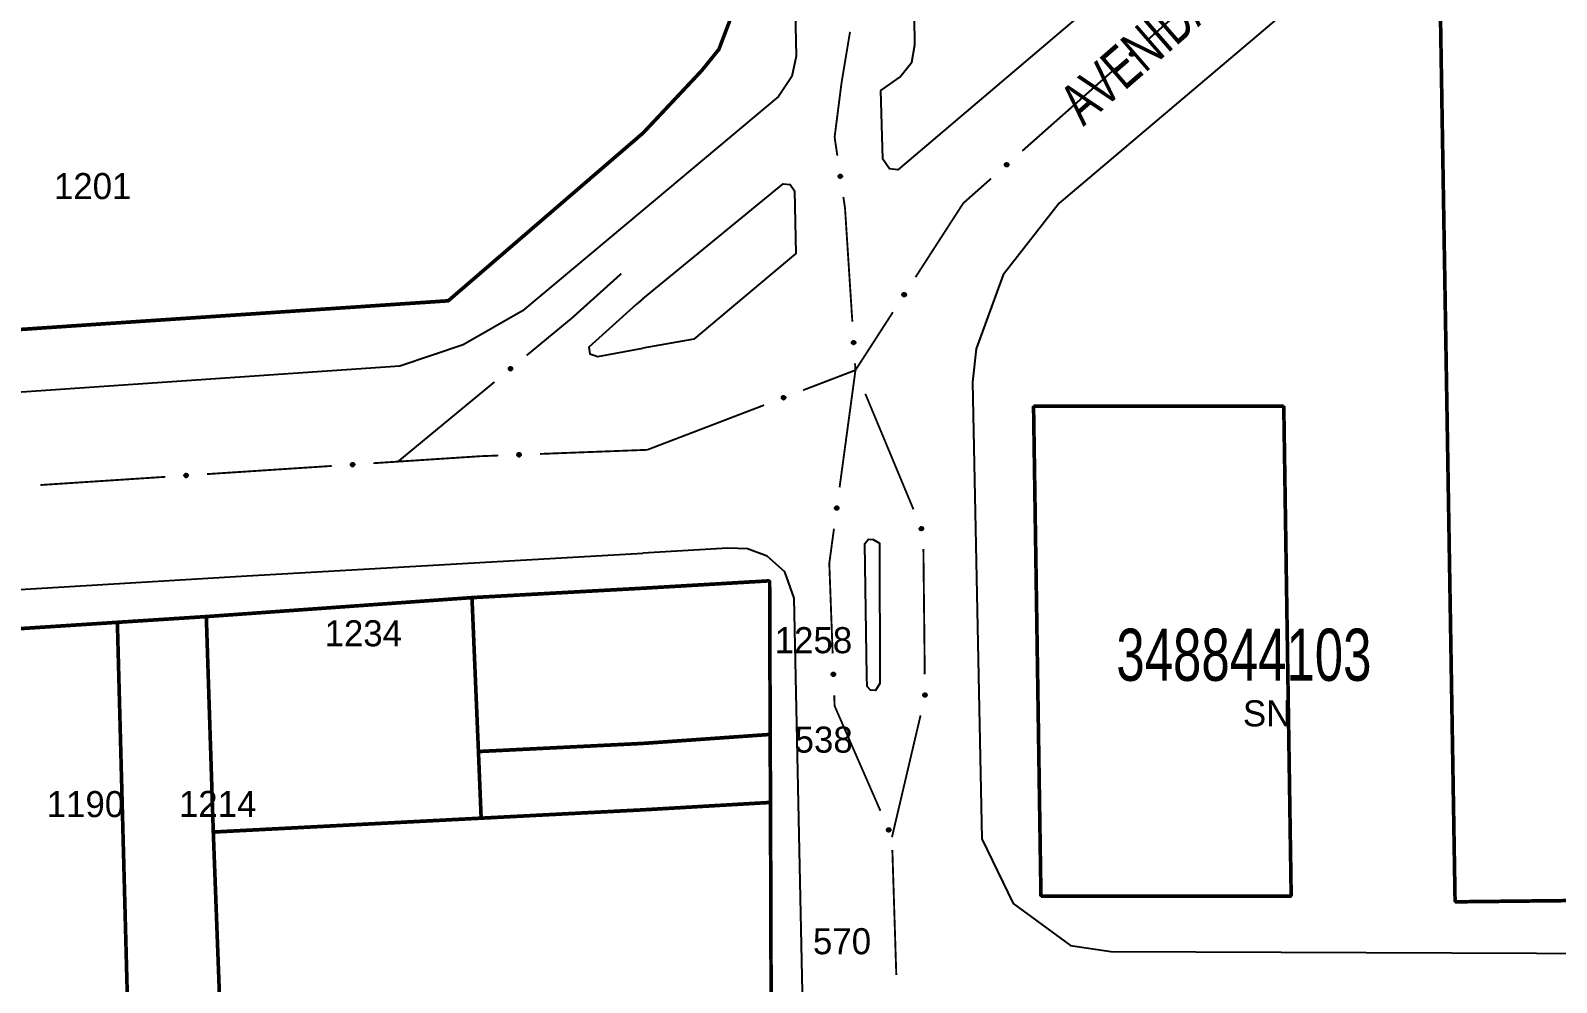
# Model space of a CAD drawing. Extents: x 202481 to 204056, y 4838981 to 4840330.
# Drawn here: x 203418.9 to 203565.2, y 4839495.4 to 4839586.7 of the extents above; entities that cross this region are included whole.
import ezdxf
from ezdxf.enums import TextEntityAlignment as Align

# ---------------------------------------------------------------- set-up
doc = ezdxf.new("R2010")
doc.units = 0
doc.header["$LTSCALE"] = 1.5
doc.header["$MEASUREMENT"] = 0
for name, color, linetype in [('CD_MALHA_LOTES', 7, 'CONTINUOUS'), ('CD_TXT_QUADRA', 7, 'CONTINUOUS'), ('RU-QUADRA', 210, 'CONTINUOUS'), ('SV-EIXO-RUA-PAV', 20, 'CONTINUOUS'), ('SV-RUA-PAVIM', 7, 'CONTINUOUS'), ('SV-TXT-RUA-PAV', 7, 'CONTINUOUS'), ('Th_NmrPort', 1, 'CONTINUOUS')]:
    doc.layers.add(name, color=color, linetype=linetype)
doc.styles.add('ARIAL', font='ARIAL.SHX')

msp = doc.modelspace()

# ---------------------------------------------------------------- linework, layer by layer
at = {"layer": 'CD_MALHA_LOTES', "linetype": 'Continuous', "const_width": 0.35, "flags": 128}
for points in [[(203484.52, 4839640.7), (203485.91, 4839587.51), (203484.9, 4839584.85), (203483.26, 4839582.82), (203477.63, 4839576.83), (203458.94, 4839560.74), (203426.13, 4839558.55), (203399.61, 4839556.75)], [(203553.94, 4839598.21), (203555.51, 4839503.11)], [(203539.08, 4839550.64), (203515.08, 4839550.64)], [(203515.08, 4839550.64), (203515.79, 4839503.65)], [(203539.79, 4839503.64), (203539.08, 4839550.64)], [(203477.62, 4839533.18), (203489.77, 4839533.89)], [(203489.77, 4839533.89), (203489.82, 4839519.16)], [(203435.74, 4839530.46), (203461.22, 4839532.28)], [(203461.22, 4839532.28), (203477.62, 4839533.18)], [(203461.84, 4839517.52), (203461.22, 4839532.28)], [(203406.38, 4839528.56), (203427.21, 4839529.91)], [(203427.21, 4839529.91), (203435.74, 4839530.46)], [(203428.74, 4839472.37), (203427.21, 4839529.91)], [(203436.41, 4839509.8), (203435.74, 4839530.46)], [(203477.63, 4839518.3), (203489.82, 4839519.16)], [(203489.82, 4839519.16), (203489.85, 4839512.64)], [(203461.84, 4839517.52), (203477.63, 4839518.3)], [(203462.1, 4839511.13), (203461.84, 4839517.52)], [(203477.63, 4839511.93), (203462.1, 4839511.13)], [(203489.85, 4839512.64), (203477.63, 4839511.93)], [(203489.85, 4839512.64), (203489.93, 4839487.72)], [(203436.41, 4839509.8), (203462.1, 4839511.13)], [(203437.41, 4839483.25), (203436.41, 4839509.8)], [(203515.79, 4839503.65), (203539.79, 4839503.64)], [(203555.51, 4839503.11), (203591.07, 4839503.49)]]:
    msp.add_lwpolyline(points, dxfattribs=at)
at = {"layer": 'RU-QUADRA', "linetype": 'Continuous', "const_width": 0.18, "flags": 128}
for points in [[(203555.51, 4839503.11), (203553.94, 4839598.21), (203588.84, 4839598.58), (203591.07, 4839503.49)], [(203515.79, 4839503.65), (203515.08, 4839550.64), (203539.08, 4839550.63), (203539.79, 4839503.64)]]:
    msp.add_lwpolyline(points, close=True, dxfattribs=at)
for points in [[(203379.08, 4839592.53), (203379.76, 4839582.95), (203380.68, 4839569.97), (203381.67, 4839555.57), (203390.66, 4839556.08), (203399.61, 4839556.75), (203458.94, 4839560.74), (203477.63, 4839576.83), (203483.26, 4839582.82), (203484.9, 4839584.85), (203485.91, 4839587.51)], [(203490.32, 4839371.84), (203490.23, 4839403.78), (203490.2, 4839411.79), (203490.17, 4839422.69), (203490.13, 4839428.53), (203490.09, 4839445.16), (203490.07, 4839449.86), (203490.05, 4839455.95), (203490.03, 4839461.89), (203490.01, 4839467.1), (203489.99, 4839472.39), (203489.97, 4839478), (203489.93, 4839487.72), (203489.85, 4839512.64), (203489.82, 4839519.16), (203489.77, 4839533.89), (203477.62, 4839533.18), (203461.22, 4839532.28), (203435.74, 4839530.46), (203427.21, 4839529.91), (203406.38, 4839528.56)]]:
    msp.add_lwpolyline(points, dxfattribs=at)
at = {"layer": 'SV-EIXO-RUA-PAV', "const_width": 0.18}
for points in [[(203525.978362, 4839585.71884), (203534.962358, 4839593.674204)], [(203496.66, 4839581.61), (203497.479303, 4839586.531106)], [(203513.999701, 4839575.111688), (203522.983697, 4839583.067052)], [(203496, 4839576.44), (203496.658587, 4839581.598932)], [(203496.658587, 4839581.598932), (203496.66, 4839581.61)], [(203496.115613, 4839575.649206), (203496, 4839576.44)], [(203496.260274, 4839574.659725), (203496.115613, 4839575.649206)], [(203508.34, 4839570.1), (203511.005036, 4839572.4599)], [(203497, 4839569.6), (203496.838918, 4839570.7018)], [(203497.057037, 4839568.715349), (203497, 4839569.6)], [(203497.700447, 4839558.736069), (203497.057037, 4839568.715349)], [(203503.760863, 4839563.009867), (203508.101128, 4839569.730142)], [(203508.101128, 4839569.730142), (203508.34, 4839570.1)], [(203470.81, 4839559.09), (203475.54048, 4839563.345304)], [(203466.4617, 4839555.502457), (203470.318481, 4839558.684475)], [(203470.318481, 4839558.684475), (203470.81, 4839559.09)], [(203498, 4839554.09), (203501.590731, 4839559.649729)], [(203497.643643, 4839553.953667), (203498, 4839554.09)], [(203497.953762, 4839553.748835), (203498, 4839554.09)], [(203498, 4839554.09), (203497.957811, 4839554.744358)], [(203454.12, 4839545.32), (203463.376275, 4839552.956843)], [(203492.973728, 4839552.16708), (203497.643643, 4839553.953667)], [(203496.476448, 4839542.848489), (203497.953762, 4839553.748835)], [(203503.56071, 4839540.744297), (203498.945325, 4839551.82122)], [(203478.03, 4839546.45), (203489.237796, 4839550.73781)], [(203451.766133, 4839545.167221), (203461.74476, 4839545.820668)], [(203461.74476, 4839545.820668), (203462.04, 4839545.84)], [(203462.04, 4839545.84), (203463.742889, 4839545.904964)], [(203467.739982, 4839546.057449), (203477.732713, 4839546.438661)], [(203477.732713, 4839546.438661), (203478.03, 4839546.45)], [(203419.834525, 4839543.07619), (203431.808878, 4839543.860326)], [(203435.800329, 4839544.121705), (203447.774682, 4839544.905842)], [(203495.49, 4839535.57), (203495.939242, 4839538.884727)], [(203504.646983, 4839524.932952), (203504.516889, 4839536.932247)], [(203495.514401, 4839534.915486), (203495.49, 4839535.57)], [(203495.812439, 4839526.92104), (203495.514401, 4839534.915486)], [(203496, 4839521.89), (203495.961459, 4839522.923816)], [(203496.386497, 4839521.005272), (203496, 4839521.89)], [(203500.389721, 4839511.841529), (203496.386497, 4839521.005272)], [(203501.5, 4839509.3), (203504.241242, 4839520.982705)], [(203501.917034, 4839496.080037), (203501.538673, 4839508.074071)]]:
    msp.add_lwpolyline(points, dxfattribs=at)
at = {"layer": 'SV-EIXO-RUA-PAV'}
for points in [[(203524.300483, 4839584.380107), (203524.302756, 4839584.428962), (203524.314699, 4839584.470487), (203524.334629, 4839584.502253), (203524.359559, 4839584.525732), (203524.38777, 4839584.546879), (203524.420916, 4839584.561925), (203524.461404, 4839584.570475), (203524.510429, 4839584.568539), (203524.552162, 4839584.553509), (203524.584351, 4839584.535636), (203524.61033, 4839584.511049), (203524.630414, 4839584.4833), (203524.644905, 4839584.448353), (203524.653169, 4839584.407238), (203524.650029, 4839584.357988), (203524.638041, 4839584.317359), (203524.617957, 4839584.28714), (203524.593074, 4839584.261179), (203524.564014, 4839584.239934), (203524.531392, 4839584.225352), (203524.489981, 4839584.217106), (203524.441413, 4839584.220849), (203524.400754, 4839584.232343), (203524.37026, 4839584.251997), (203524.345253, 4839584.27707), (203524.323698, 4839584.305108), (203524.307187, 4839584.337797), (203524.300483, 4839584.380107)], [(203512.321822, 4839573.772955), (203512.324094, 4839573.82181), (203512.336038, 4839573.863335), (203512.355967, 4839573.895101), (203512.380898, 4839573.91858), (203512.409109, 4839573.939727), (203512.442255, 4839573.954773), (203512.482743, 4839573.963323), (203512.531768, 4839573.961387), (203512.573501, 4839573.946356), (203512.60569, 4839573.928484), (203512.631669, 4839573.903897), (203512.651753, 4839573.876148), (203512.666243, 4839573.8412), (203512.674507, 4839573.800085), (203512.671368, 4839573.750836), (203512.65938, 4839573.710207), (203512.639296, 4839573.679988), (203512.614413, 4839573.654026), (203512.585353, 4839573.632782), (203512.552731, 4839573.6182), (203512.51132, 4839573.609954), (203512.462752, 4839573.613697), (203512.422093, 4839573.625191), (203512.391599, 4839573.644845), (203512.366592, 4839573.669918), (203512.345037, 4839573.697955), (203512.328526, 4839573.730645), (203512.321822, 4839573.772955)], [(203496.461459, 4839572.522669), (203496.421826, 4839572.551327), (203496.393624, 4839572.584061), (203496.37796, 4839572.618134), (203496.371969, 4839572.651852), (203496.369726, 4839572.687037), (203496.37529, 4839572.723011), (203496.390311, 4839572.761569), (203496.41878, 4839572.801528), (203496.454212, 4839572.828214), (203496.486794, 4839572.845358), (203496.521594, 4839572.853629), (203496.555811, 4839572.855236), (203496.592987, 4839572.84822), (203496.631914, 4839572.832617), (203496.671401, 4839572.803018), (203496.69883, 4839572.770736), (203496.713115, 4839572.737382), (203496.721209, 4839572.702344), (203496.723069, 4839572.666395), (203496.717403, 4839572.631115), (203496.701622, 4839572.59195), (203496.671892, 4839572.553363), (203496.640007, 4839572.525639), (203496.606862, 4839572.510889), (203496.572188, 4839572.503697), (203496.536924, 4839572.501018), (203496.50053, 4839572.505106), (203496.461459, 4839572.522669)], [(203502.505374, 4839561.268824), (203502.494409, 4839561.316487), (203502.494732, 4839561.359694), (203502.505373, 4839561.395653), (203502.523062, 4839561.424977), (203502.544537, 4839561.452938), (203502.572409, 4839561.476353), (203502.609099, 4839561.495488), (203502.656835, 4839561.506823), (203502.701074, 4839561.503583), (203502.736886, 4839561.495037), (203502.768526, 4839561.478353), (203502.79534, 4839561.457035), (203502.818704, 4839561.42728), (203502.837732, 4839561.389908), (203502.847968, 4839561.341632), (203502.847361, 4839561.299276), (203502.836156, 4839561.264765), (203502.819181, 4839561.233063), (203502.796914, 4839561.204779), (203502.769422, 4839561.181953), (203502.73176, 4839561.162862), (203502.683978, 4839561.15339), (203502.641726, 4839561.153513), (203502.607066, 4839561.164231), (203502.576232, 4839561.181646), (203502.547925, 4839561.202844), (203502.523222, 4839561.229881), (203502.505374, 4839561.268824)], [(203497.728521, 4839556.589748), (203497.69133, 4839556.621511), (203497.665862, 4839556.656415), (203497.652999, 4839556.69164), (203497.649748, 4839556.725731), (203497.650351, 4839556.760983), (203497.658801, 4839556.79639), (203497.676883, 4839556.833611), (203497.708484, 4839556.871142), (203497.745954, 4839556.894882), (203497.779814, 4839556.90934), (203497.815168, 4839556.914776), (203497.849403, 4839556.913617), (203497.885892, 4839556.903624), (203497.923432, 4839556.88493), (203497.960402, 4839556.852241), (203497.985136, 4839556.817852), (203497.996683, 4839556.783453), (203498.001923, 4839556.747877), (203498.000876, 4839556.711895), (203497.992382, 4839556.677186), (203497.973492, 4839556.639423), (203497.940745, 4839556.603361), (203497.906727, 4839556.5783), (203497.8725, 4839556.566273), (203497.837358, 4839556.561903), (203497.801993, 4839556.562078), (203497.766048, 4839556.56909), (203497.728521, 4839556.589748)], [(203464.738103, 4839554.223123), (203464.74208, 4839554.271869), (203464.755466, 4839554.312951), (203464.776492, 4839554.344002), (203464.802228, 4839554.366596), (203464.83116, 4839554.386746), (203464.864811, 4839554.400625), (203464.905573, 4839554.407756), (203464.9545, 4839554.40411), (203464.995683, 4839554.387631), (203465.027228, 4839554.368646), (203465.052333, 4839554.343167), (203465.071436, 4839554.314733), (203465.084697, 4839554.279301), (203465.091521, 4839554.237923), (203465.086664, 4839554.188813), (203465.073264, 4839554.148628), (203465.052138, 4839554.119128), (203465.026364, 4839554.094051), (203464.99658, 4839554.073834), (203464.963468, 4839554.060401), (203464.921794, 4839554.053605), (203464.873387, 4839554.059042), (203464.833154, 4839554.071948), (203464.803365, 4839554.092655), (203464.779248, 4839554.118586), (203464.758686, 4839554.147359), (203464.743326, 4839554.180605), (203464.738103, 4839554.223123)], [(203490.932233, 4839551.503919), (203490.951541, 4839551.548854), (203490.977325, 4839551.583526), (203491.007152, 4839551.606255), (203491.038747, 4839551.619466), (203491.072593, 4839551.629342), (203491.108913, 4839551.63177), (203491.149822, 4839551.625536), (203491.195034, 4839551.606483), (203491.228816, 4839551.577736), (203491.252663, 4839551.549685), (203491.268337, 4839551.517533), (203491.27738, 4839551.484493), (203491.278654, 4839551.446682), (203491.271931, 4839551.405288), (203491.251673, 4839551.360288), (203491.226163, 4839551.32647), (203491.196735, 4839551.305244), (203491.164311, 4839551.289692), (203491.129637, 4839551.280024), (203491.09397, 4839551.277846), (203491.052304, 4839551.284689), (203491.008155, 4839551.305273), (203490.974135, 4839551.330331), (203490.952501, 4839551.359454), (203490.937908, 4839551.391719), (203490.92759, 4839551.425546), (203490.92363, 4839551.461954), (203490.932233, 4839551.503919)], [(203465.593663, 4839546.085729), (203465.626392, 4839546.122073), (203465.661952, 4839546.146617), (203465.697503, 4839546.158551), (203465.731668, 4839546.160905), (203465.766892, 4839546.159377), (203465.802065, 4839546.150001), (203465.838798, 4839546.130947), (203465.875486, 4839546.098372), (203465.898234, 4839546.060291), (203465.911799, 4839546.026064), (203465.916305, 4839545.99058), (203465.914247, 4839545.956386), (203465.903299, 4839545.920173), (203465.883627, 4839545.883136), (203465.849979, 4839545.847037), (203465.814951, 4839545.823214), (203465.780262, 4839545.812574), (203465.74456, 4839545.80827), (203465.708618, 4839545.810261), (203465.674144, 4839545.819664), (203465.63689, 4839545.839538), (203465.6017, 4839545.873221), (203465.577541, 4839545.907885), (203465.566417, 4839545.942416), (203465.562971, 4839545.977661), (203465.564074, 4839546.013008), (203465.572027, 4839546.048758), (203465.593663, 4839546.085729)], [(203433.654037, 4839544.091472), (203433.685762, 4839544.128695), (203433.72064, 4839544.154199), (203433.755853, 4839544.167097), (203433.789941, 4839544.170382), (203433.825193, 4839544.169814), (203433.860609, 4839544.1614), (203433.897848, 4839544.143355), (203433.93541, 4839544.111792), (203433.959188, 4839544.074346), (203433.973681, 4839544.040501), (203433.979152, 4839544.005152), (203433.978027, 4839543.970916), (203433.968071, 4839543.934417), (203433.949415, 4839543.896858), (203433.916763, 4839543.859855), (203433.882398, 4839543.835087), (203433.848012, 4839543.823505), (203433.81244, 4839543.818229), (203433.776457, 4839543.81924), (203433.74174, 4839543.8277), (203433.703958, 4839543.846551), (203433.667863, 4839543.879262), (203433.642768, 4839543.913255), (203433.630707, 4839543.94747), (203433.626301, 4839543.982607), (203433.626441, 4839544.017972), (203433.633416, 4839544.053925), (203433.654037, 4839544.091472)], [(203449.619841, 4839545.136988), (203449.651566, 4839545.17421), (203449.686444, 4839545.199714), (203449.721657, 4839545.212613), (203449.755745, 4839545.215897), (203449.790997, 4839545.215329), (203449.826413, 4839545.206916), (203449.863652, 4839545.18887), (203449.901214, 4839545.157308), (203449.924992, 4839545.119861), (203449.939485, 4839545.086016), (203449.944956, 4839545.050668), (203449.943831, 4839545.016431), (203449.933875, 4839544.979933), (203449.915219, 4839544.942373), (203449.882567, 4839544.905371), (203449.848202, 4839544.880602), (203449.813816, 4839544.86902), (203449.778244, 4839544.863745), (203449.742261, 4839544.864756), (203449.707544, 4839544.873215), (203449.669762, 4839544.892066), (203449.633667, 4839544.924778), (203449.608572, 4839544.958771), (203449.596511, 4839544.992986), (203449.592105, 4839545.028123), (203449.592245, 4839545.063487), (203449.59922, 4839545.09944), (203449.619841, 4839545.136988)], [(203496.079465, 4839540.739013), (203496.049291, 4839540.777504), (203496.031229, 4839540.816756), (203496.025587, 4839540.853829), (203496.029144, 4839540.88789), (203496.036707, 4839540.922327), (203496.051992, 4839540.955363), (203496.077079, 4839540.988272), (203496.115479, 4839541.018812), (203496.156904, 4839541.034672), (203496.192955, 4839541.042148), (203496.228685, 4839541.040484), (203496.262015, 4839541.032576), (203496.295806, 4839541.015564), (203496.328908, 4839540.989815), (203496.358682, 4839540.95046), (203496.376126, 4839540.911857), (203496.380642, 4839540.875855), (203496.378742, 4839540.839945), (203496.370599, 4839540.80488), (203496.355407, 4839540.772538), (203496.329422, 4839540.739256), (203496.290189, 4839540.710383), (203496.251887, 4839540.692546), (203496.215957, 4839540.687526), (203496.180645, 4839540.690192), (203496.146014, 4839540.697358), (203496.112165, 4839540.711341), (203496.079465, 4839540.739013)], [(203504.283589, 4839538.723176), (203504.238105, 4839538.741156), (203504.202691, 4839538.765909), (203504.179095, 4839538.795056), (203504.164961, 4839538.826249), (203504.154095, 4839538.859789), (203504.1506, 4839538.896023), (203504.155629, 4839538.937096), (203504.173345, 4839538.982849), (203504.201086, 4839539.017462), (203504.228424, 4839539.042123), (203504.260102, 4839539.058735), (203504.292862, 4839539.068745), (203504.330618, 4839539.07113), (203504.372193, 4839539.065627), (203504.417768, 4839539.0467), (203504.452322, 4839539.022195), (203504.474404, 4839538.993403), (203504.490902, 4839538.961451), (203504.501585, 4839538.927076), (203504.504811, 4839538.891489), (203504.499195, 4839538.849639), (203504.479918, 4839538.804904), (203504.45587, 4839538.770163), (203504.427396, 4839538.747682), (203504.395573, 4839538.732147), (203504.362065, 4839538.720839), (203504.325788, 4839538.71581), (203504.283589, 4839538.723176)], [(203495.782298, 4839524.774746), (203495.745982, 4839524.807506), (203495.721469, 4839524.843088), (203495.709566, 4839524.878649), (203495.707242, 4839524.912816), (203495.708801, 4839524.948038), (203495.718207, 4839524.983203), (203495.737293, 4839525.01992), (203495.769899, 4839525.05658), (203495.808, 4839525.079295), (203495.842239, 4839525.09283), (203495.877727, 4839525.097305), (203495.911919, 4839525.095218), (203495.948123, 4839525.084239), (203495.985142, 4839525.064534), (203496.021212, 4839525.030855), (203496.045004, 4839524.995807), (203496.055614, 4839524.961108), (203496.059888, 4839524.925402), (203496.057865, 4839524.889462), (203496.048433, 4839524.854997), (203496.028526, 4839524.817759), (203495.994813, 4839524.782599), (203495.960127, 4839524.75847), (203495.925587, 4839524.747375), (203495.89034, 4839524.74396), (203495.854993, 4839524.745094), (203495.819251, 4839524.753078), (203495.782298, 4839524.774746)], [(203504.560149, 4839522.788204), (203504.524712, 4839522.821912), (203504.501148, 4839522.858128), (203504.490188, 4839522.893992), (203504.488767, 4839522.928208), (203504.491256, 4839522.963377), (203504.501588, 4839522.998281), (203504.521637, 4839523.034481), (203504.555201, 4839523.070267), (203504.593888, 4839523.091968), (203504.628473, 4839523.104593), (203504.664067, 4839523.108129), (203504.698191, 4839523.105139), (203504.734093, 4839523.093208), (203504.770579, 4839523.072532), (203504.805747, 4839523.037911), (203504.828605, 4839523.002247), (203504.838294, 4839522.96728), (203504.841623, 4839522.931474), (203504.838651, 4839522.8956), (203504.828312, 4839522.861395), (203504.807428, 4839522.824697), (203504.772798, 4839522.790439), (203504.737487, 4839522.767235), (203504.702665, 4839522.757057), (203504.66734, 4839522.754574), (203504.632036, 4839522.756641), (203504.596517, 4839522.765567), (203504.560149, 4839522.788204)], [(203501.14701, 4839509.833047), (203501.101226, 4839509.850247), (203501.065393, 4839509.874392), (203501.041304, 4839509.903131), (203501.026638, 4839509.934079), (203501.015201, 4839509.967429), (203501.011088, 4839510.003597), (203501.015415, 4839510.044751), (203501.032347, 4839510.0908), (203501.059493, 4839510.125881), (203501.086406, 4839510.151005), (203501.117795, 4839510.168156), (203501.15038, 4839510.178723), (203501.18809, 4839510.181753), (203501.229753, 4839510.176961), (203501.275645, 4839510.158815), (203501.310611, 4839510.134903), (203501.333182, 4839510.106493), (203501.350224, 4839510.074827), (203501.361492, 4839510.040639), (203501.365325, 4839510.005113), (203501.360424, 4839509.963174), (203501.341914, 4839509.918116), (203501.318463, 4839509.882968), (203501.290377, 4839509.860005), (203501.258824, 4839509.843929), (203501.225514, 4839509.832051), (203501.189329, 4839509.826403), (203501.14701, 4839509.833047)]]:
    msp.add_lwpolyline(points, close=True, dxfattribs=at)
for points in [[(203524.300483, 4839584.380107), (203524.461404, 4839584.570475)], [(203524.302756, 4839584.428962), (203524.420916, 4839584.561925)], [(203524.302802, 4839584.406669), (203524.435903, 4839584.560982)], [(203524.305657, 4839584.358163), (203524.484525, 4839584.565762)], [(203524.307187, 4839584.337797), (203524.510429, 4839584.568539)], [(203524.309462, 4839584.452663), (203524.39837, 4839584.547795)], [(203524.314699, 4839584.470487), (203524.38777, 4839584.546879)], [(203524.319078, 4839584.324482), (203524.527572, 4839584.558315)], [(203524.323698, 4839584.305108), (203524.552162, 4839584.553509)], [(203524.336585, 4839584.29442), (203524.56335, 4839584.542609)], [(203524.345253, 4839584.27707), (203524.584351, 4839584.535636)], [(203524.359988, 4839584.265933), (203524.597756, 4839584.520221)], [(203524.37026, 4839584.251997), (203524.61033, 4839584.511049)], [(203524.388615, 4839584.243895), (203524.618445, 4839584.494798)], [(203524.400754, 4839584.232343), (203524.630414, 4839584.4833)], [(203524.423372, 4839584.227285), (203524.634814, 4839584.461905)], [(203524.441413, 4839584.220849), (203524.644905, 4839584.448353)], [(203524.467557, 4839584.222669), (203524.647097, 4839584.425394)], [(203524.489981, 4839584.217106), (203524.653169, 4839584.407238)], [(203524.513232, 4839584.226662), (203524.646099, 4839584.377122)], [(203524.531392, 4839584.225352), (203524.650029, 4839584.357988)], [(203524.550531, 4839584.235996), (203524.639556, 4839584.333054)], [(203524.564014, 4839584.239934), (203524.638041, 4839584.317359)], [(203512.321822, 4839573.772955), (203512.482743, 4839573.963323)], [(203512.324094, 4839573.82181), (203512.442255, 4839573.954773)], [(203512.324141, 4839573.799516), (203512.457242, 4839573.953829)], [(203512.326995, 4839573.751011), (203512.505864, 4839573.95861)], [(203512.328526, 4839573.730645), (203512.531768, 4839573.961387)], [(203512.330801, 4839573.845511), (203512.419709, 4839573.940642)], [(203512.336038, 4839573.863335), (203512.409109, 4839573.939727)], [(203512.340416, 4839573.71733), (203512.548911, 4839573.951163)], [(203512.345037, 4839573.697955), (203512.573501, 4839573.946356)], [(203512.357924, 4839573.687268), (203512.584689, 4839573.935457)], [(203512.366592, 4839573.669918), (203512.60569, 4839573.928484)], [(203512.381327, 4839573.658781), (203512.619095, 4839573.913069)], [(203512.391599, 4839573.644845), (203512.631669, 4839573.903897)], [(203512.409954, 4839573.636743), (203512.639784, 4839573.887646)], [(203512.422093, 4839573.625191), (203512.651753, 4839573.876148)], [(203512.444711, 4839573.620133), (203512.656153, 4839573.854753)], [(203512.462752, 4839573.613697), (203512.666243, 4839573.8412)], [(203512.488896, 4839573.615516), (203512.668435, 4839573.818242)], [(203512.51132, 4839573.609954), (203512.674507, 4839573.800085)], [(203512.534571, 4839573.619509), (203512.667438, 4839573.76997)], [(203512.552731, 4839573.6182), (203512.671368, 4839573.750836)], [(203512.57187, 4839573.628844), (203512.660895, 4839573.725902)], [(203512.585353, 4839573.632782), (203512.65938, 4839573.710207)], [(203496.393624, 4839572.584061), (203496.369726, 4839572.687037)], [(203496.405669, 4839572.569918), (203496.374765, 4839572.696407)], [(203496.421826, 4839572.551327), (203496.37529, 4839572.723011)], [(203496.440505, 4839572.539156), (203496.384287, 4839572.735033)], [(203496.461459, 4839572.522669), (203496.390311, 4839572.761569)], [(203496.482652, 4839572.514979), (203496.406916, 4839572.778334)], [(203496.50053, 4839572.505106), (203496.41878, 4839572.801528)], [(203496.518183, 4839572.507763), (203496.436723, 4839572.810272)], [(203496.536924, 4839572.501018), (203496.454212, 4839572.828214)], [(203496.552924, 4839572.505947), (203496.469458, 4839572.831606)], [(203496.572188, 4839572.503697), (203496.486794, 4839572.845358)], [(203496.589576, 4839572.509926), (203496.507034, 4839572.848132)], [(203496.606862, 4839572.510889), (203496.521594, 4839572.853629)], [(203496.623693, 4839572.521809), (203496.539636, 4839572.851519)], [(203496.640007, 4839572.525639), (203496.555811, 4839572.855236)], [(203496.656627, 4839572.541793), (203496.576122, 4839572.8472)], [(203496.671892, 4839572.553363), (203496.592987, 4839572.84822)], [(203496.684688, 4839572.576234), (203496.613397, 4839572.83748)], [(203496.701622, 4839572.59195), (203496.631914, 4839572.832617)], [(203496.706362, 4839572.616637), (203496.653239, 4839572.810209)], [(203496.717403, 4839572.631115), (203496.671401, 4839572.803018)], [(203496.718979, 4839572.652957), (203496.686528, 4839572.7806)], [(203496.723069, 4839572.666395), (203496.69883, 4839572.770736)], [(203502.494409, 4839561.316487), (203502.572409, 4839561.476353)], [(203502.500456, 4839561.295029), (203502.587096, 4839561.479479)], [(203502.505374, 4839561.268824), (203502.609099, 4839561.495488)], [(203502.516265, 4839561.249083), (203502.632635, 4839561.497174)], [(203502.523222, 4839561.229881), (203502.656835, 4839561.506823)], [(203502.538258, 4839561.22026), (203502.676098, 4839561.501592)], [(203502.547925, 4839561.202844), (203502.701074, 4839561.503583)], [(203502.563213, 4839561.196021), (203502.714784, 4839561.496099)], [(203502.576232, 4839561.181646), (203502.736886, 4839561.495037)], [(203502.593421, 4839561.174887), (203502.753947, 4839561.4838)], [(203502.607066, 4839561.164231), (203502.768526, 4839561.478353)], [(203502.626925, 4839561.16137), (203502.780717, 4839561.464887)], [(203502.494487, 4839561.341118), (203502.554499, 4839561.456674)], [(203502.494732, 4839561.359694), (203502.544537, 4839561.452938)], [(203502.641726, 4839561.153513), (203502.79534, 4839561.457035)], [(203502.664871, 4839561.154731), (203502.805337, 4839561.437615)], [(203502.683978, 4839561.15339), (203502.818704, 4839561.42728)], [(203502.708667, 4839561.162181), (203502.826996, 4839561.405759)], [(203502.73176, 4839561.162862), (203502.837732, 4839561.389908)], [(203502.75158, 4839561.178324), (203502.839031, 4839561.359001)], [(203502.769422, 4839561.181953), (203502.847968, 4839561.341632)], [(203502.784989, 4839561.197356), (203502.844595, 4839561.314799)], [(203502.796914, 4839561.204779), (203502.847361, 4839561.299276)], [(203497.665862, 4839556.656415), (203497.650351, 4839556.760983)], [(203497.676726, 4839556.641345), (203497.65613, 4839556.769916)], [(203497.69133, 4839556.621511), (203497.658801, 4839556.79639)], [(203497.708966, 4839556.607873), (203497.668738, 4839556.807648)], [(203497.728521, 4839556.589748), (203497.676883, 4839556.833611)], [(203497.749025, 4839556.580374), (203497.694788, 4839556.84898)], [(203497.766048, 4839556.56909), (203497.708484, 4839556.871142)], [(203497.783857, 4839556.570313), (203497.727074, 4839556.878409)], [(203497.801993, 4839556.562078), (203497.745954, 4839556.894882)], [(203497.818339, 4839556.5657), (203497.761425, 4839556.897032)], [(203497.837358, 4839556.561903), (203497.779814, 4839556.90934)], [(203497.855192, 4839556.566708), (203497.800212, 4839556.910472)], [(203497.8725, 4839556.566273), (203497.815168, 4839556.914776)], [(203497.890157, 4839556.575799), (203497.83298, 4839556.911217)], [(203497.906727, 4839556.5783), (203497.849403, 4839556.913617)], [(203497.924596, 4839556.593061), (203497.868999, 4839556.903968)], [(203497.940745, 4839556.603361), (203497.885892, 4839556.903624)], [(203497.955345, 4839556.625125), (203497.905369, 4839556.891272)], [(203497.973492, 4839556.639423), (203497.923432, 4839556.88493)], [(203497.980208, 4839556.663647), (203497.94288, 4839556.860874)], [(203497.992382, 4839556.677186), (203497.960402, 4839556.852241)], [(203497.995715, 4839556.698831), (203497.97367, 4839556.828675)], [(203498.000876, 4839556.711895), (203497.985136, 4839556.817852)], [(203464.738103, 4839554.223123), (203464.905573, 4839554.407756)], [(203464.741348, 4839554.249587), (203464.879755, 4839554.399159)], [(203464.74208, 4839554.271869), (203464.864811, 4839554.400625)], [(203464.742507, 4839554.201012), (203464.928515, 4839554.402239)], [(203464.743326, 4839554.180605), (203464.9545, 4839554.40411)], [(203464.74961, 4839554.295321), (203464.841785, 4839554.38729)], [(203464.754744, 4839554.166883), (203464.971275, 4839554.393294)], [(203464.755466, 4839554.312951), (203464.83116, 4839554.386746)], [(203464.758686, 4839554.147359), (203464.995683, 4839554.387631)], [(203464.771191, 4839554.136228), (203465.006484, 4839554.376348)], [(203464.779248, 4839554.118586), (203465.027228, 4839554.368646)], [(203464.793585, 4839554.106941), (203465.040087, 4839554.352772)], [(203464.803365, 4839554.092655), (203465.052333, 4839554.343167)], [(203464.821426, 4839554.083917), (203465.059876, 4839554.326643)], [(203464.833154, 4839554.071948), (203465.071436, 4839554.314733)], [(203464.855582, 4839554.066103), (203465.075086, 4839554.293198)], [(203464.873387, 4839554.059042), (203465.084697, 4839554.279301)], [(203464.899579, 4839554.059947), (203465.086087, 4839554.25628)], [(203464.921794, 4839554.053605), (203465.091521, 4839554.237923)], [(203464.945365, 4839554.062343), (203465.083404, 4839554.208073)], [(203464.963468, 4839554.060401), (203465.086664, 4839554.188813)], [(203464.982967, 4839554.07037), (203465.075327, 4839554.16426)], [(203464.99658, 4839554.073834), (203465.073264, 4839554.148628)], [(203490.92363, 4839551.461954), (203491.195034, 4839551.606483)], [(203490.92759, 4839551.425546), (203491.228816, 4839551.577736)], [(203490.929359, 4839551.481557), (203491.169808, 4839551.612993)], [(203490.930078, 4839551.445308), (203491.207486, 4839551.590883)], [(203490.932233, 4839551.503919), (203491.149822, 4839551.625536)], [(203490.935895, 4839551.411009), (203491.235456, 4839551.563599)], [(203490.937908, 4839551.391719), (203491.252663, 4839551.549685)], [(203490.943745, 4839551.527968), (203491.122611, 4839551.625617)], [(203490.947785, 4839551.376112), (203491.259791, 4839551.530541)], [(203490.951541, 4839551.548854), (203491.108913, 4839551.63177)], [(203490.952501, 4839551.359454), (203491.268337, 4839551.517533)], [(203490.966154, 4839551.568682), (203491.082838, 4839551.626471)], [(203490.966834, 4839551.345414), (203491.270219, 4839551.499466)], [(203490.974135, 4839551.330331), (203491.27738, 4839551.484493)], [(203490.977325, 4839551.583526), (203491.072593, 4839551.629342)], [(203490.99353, 4839551.317642), (203491.273974, 4839551.462918)], [(203491.008155, 4839551.305273), (203491.278654, 4839551.446682)], [(203491.033269, 4839551.297782), (203491.272632, 4839551.424419)], [(203491.052304, 4839551.284689), (203491.271931, 4839551.405288)], [(203491.07743, 4839551.285457), (203491.254722, 4839551.379582)], [(203491.09397, 4839551.277846), (203491.251673, 4839551.360288)], [(203491.11563, 4839551.281079), (203491.2331, 4839551.34063)], [(203491.129637, 4839551.280024), (203491.226163, 4839551.32647)], [(203465.562971, 4839545.977661), (203465.911799, 4839546.026064)], [(203465.564074, 4839546.013008), (203465.898234, 4839546.060291)], [(203465.566417, 4839545.942416), (203465.916305, 4839545.99058)], [(203465.567265, 4839545.996574), (203465.899978, 4839546.04477)], [(203465.567306, 4839545.959706), (203465.912394, 4839546.005644)], [(203465.572027, 4839546.048758), (203465.875486, 4839546.098372)], [(203465.572782, 4839546.030922), (203465.882263, 4839546.079597)], [(203465.575476, 4839545.924515), (203465.912279, 4839545.972867)], [(203465.577541, 4839545.907885), (203465.914247, 4839545.956386)], [(203465.583754, 4839546.065479), (203465.853692, 4839546.112645)], [(203465.591827, 4839545.889635), (203465.904087, 4839545.937051)], [(203465.593663, 4839546.085729), (203465.838798, 4839546.130947)], [(203465.6017, 4839545.873221), (203465.903299, 4839545.920173)], [(203465.612295, 4839546.104802), (203465.813057, 4839546.139771)], [(203465.623074, 4839545.858055), (203465.890441, 4839545.901027)], [(203465.626392, 4839546.122073), (203465.802065, 4839546.150001)], [(203465.63689, 4839545.839538), (203465.883627, 4839545.883136)], [(203465.646602, 4839546.136152), (203465.77567, 4839546.153365)], [(203465.660929, 4839545.832189), (203465.859068, 4839545.864327)], [(203465.661952, 4839546.146617), (203465.766892, 4839546.159377)], [(203465.674144, 4839545.819664), (203465.849979, 4839545.847037)], [(203465.695694, 4839545.815763), (203465.826073, 4839545.834392)], [(203465.708618, 4839545.810261), (203465.814951, 4839545.823214)], [(203433.626301, 4839543.982607), (203433.973681, 4839544.040501)], [(203433.626441, 4839544.017972), (203433.959188, 4839544.074346)], [(203433.630079, 4839544.00163), (203433.961354, 4839544.058877)], [(203433.630707, 4839543.94747), (203433.979152, 4839544.005152)], [(203433.631125, 4839543.964778), (203433.974833, 4839544.020104)], [(203433.633416, 4839544.053925), (203433.93541, 4839544.111792)], [(203433.634658, 4839544.036116), (203433.942696, 4839544.093209)], [(203433.640251, 4839543.929822), (203433.975611, 4839543.987336)], [(203433.642768, 4839543.913255), (203433.978027, 4839543.970916)], [(203433.644683, 4839544.070959), (203433.913235, 4839544.125466)], [(203433.654037, 4839544.091472), (203433.897848, 4839544.143355)], [(203433.657547, 4839543.895401), (203433.968398, 4839543.951311)], [(203433.667863, 4839543.879262), (203433.968071, 4839543.934417)], [(203433.672142, 4839544.111046), (203433.871876, 4839544.151474)], [(203433.685762, 4839544.128695), (203433.860609, 4839544.1614)], [(203433.689642, 4839543.864684), (203433.955739, 4839543.914928)], [(203433.703958, 4839543.846551), (203433.949415, 4839543.896858)], [(203433.705582, 4839544.143319), (203433.834132, 4839544.164044)], [(203433.72064, 4839544.154199), (203433.825193, 4839544.169814)], [(203449.592105, 4839545.028123), (203449.939485, 4839545.086016)], [(203449.592245, 4839545.063487), (203449.924992, 4839545.119861)], [(203449.595883, 4839545.047146), (203449.927158, 4839545.104393)], [(203449.596511, 4839544.992986), (203449.944956, 4839545.050668)], [(203449.596929, 4839545.010293), (203449.940637, 4839545.06562)], [(203449.59922, 4839545.09944), (203449.901214, 4839545.157308)], [(203449.600462, 4839545.081632), (203449.9085, 4839545.138725)], [(203449.606055, 4839544.975337), (203449.941415, 4839545.032852)], [(203449.608572, 4839544.958771), (203449.943831, 4839545.016431)], [(203449.610487, 4839545.116474), (203449.879039, 4839545.170982)], [(203449.619841, 4839545.136988), (203449.863652, 4839545.18887)], [(203449.623351, 4839544.940916), (203449.934202, 4839544.996826)], [(203449.633667, 4839544.924778), (203449.933875, 4839544.979933)], [(203449.637946, 4839545.156561), (203449.83768, 4839545.196989)], [(203449.651566, 4839545.17421), (203449.826413, 4839545.206916)], [(203449.655446, 4839544.910199), (203449.921543, 4839544.960443)], [(203449.669762, 4839544.892066), (203449.915219, 4839544.942373)], [(203449.671386, 4839545.188835), (203449.799936, 4839545.20956)], [(203449.686444, 4839545.199714), (203449.790997, 4839545.215329)], [(203449.693993, 4839544.885375), (203449.891182, 4839544.922902)], [(203449.707544, 4839544.873215), (203449.882567, 4839544.905371)], [(203449.729192, 4839544.869903), (203449.859015, 4839544.892079)], [(203449.742261, 4839544.864756), (203449.848202, 4839544.880602)], [(203433.728189, 4839543.839859), (203433.925378, 4839543.877386)], [(203433.74174, 4839543.8277), (203433.916763, 4839543.859855)], [(203433.763388, 4839543.824388), (203433.893211, 4839543.846563)], [(203433.776457, 4839543.81924), (203433.882398, 4839543.835087)], [(203496.079465, 4839540.739013), (203496.077079, 4839540.988272)], [(203496.09771, 4839540.725769), (203496.09767, 4839540.999797)], [(203496.112165, 4839540.711341), (203496.115479, 4839541.018812)], [(203496.129865, 4839540.709018), (203496.135139, 4839541.022259)], [(203496.146014, 4839540.697358), (203496.156904, 4839541.034672)], [(203496.162752, 4839540.697676), (203496.172494, 4839541.03372)], [(203496.180645, 4839540.690192), (203496.192955, 4839541.042148)], [(203496.199077, 4839540.691376), (203496.213173, 4839541.039223)], [(203496.215957, 4839540.687526), (203496.228685, 4839541.040484)], [(203496.23515, 4839540.693372), (203496.245442, 4839541.033472)], [(203496.251887, 4839540.692546), (203496.262015, 4839541.032576)], [(203496.272322, 4839540.703481), (203496.279315, 4839541.019242)], [(203496.290189, 4839540.710383), (203496.295806, 4839541.015564)], [(203496.308805, 4839540.72883), (203496.312455, 4839540.999604)], [(203496.329422, 4839540.739256), (203496.328908, 4839540.989815)], [(203496.031229, 4839540.816756), (203496.036707, 4839540.922327)], [(203496.038898, 4839540.799835), (203496.044138, 4839540.92994)], [(203496.049291, 4839540.777504), (203496.051992, 4839540.955363)], [(203496.063881, 4839540.760648), (203496.06396, 4839540.964432)], [(203496.340797, 4839540.761673), (203496.343213, 4839540.962387)], [(203496.355407, 4839540.772538), (203496.358682, 4839540.95046)], [(203496.362956, 4839540.793095), (203496.367027, 4839540.924735)], [(203496.370599, 4839540.80488), (203496.376126, 4839540.911857)], [(203504.238105, 4839538.741156), (203504.1506, 4839538.896023)], [(203504.202691, 4839538.765909), (203504.154095, 4839538.859789)], [(203504.283589, 4839538.723176), (203504.155629, 4839538.937096)], [(203504.259212, 4839538.733977), (203504.156348, 4839538.909895)], [(203504.217856, 4839538.755179), (203504.156663, 4839538.870114)], [(203504.306025, 4839538.720961), (203504.167579, 4839538.957443)], [(203504.325788, 4839538.71581), (203504.173345, 4839538.982849)], [(203504.342238, 4839538.722745), (203504.188572, 4839538.995755)], [(203504.362065, 4839538.720839), (203504.201086, 4839539.017462)], [(203504.376351, 4839538.729568), (203504.215022, 4839539.024515)], [(203504.395573, 4839538.732147), (203504.228424, 4839539.042123)], [(203504.410884, 4839538.742479), (203504.247351, 4839539.049811)], [(203504.427396, 4839538.747682), (203504.260102, 4839539.058735)], [(203504.441008, 4839538.762422), (203504.278105, 4839539.061147)], [(203504.45587, 4839538.770163), (203504.292862, 4839539.068745)], [(203504.467984, 4839538.789922), (203504.314528, 4839539.065975)], [(203504.479918, 4839538.804904), (203504.330618, 4839539.07113)], [(203504.486667, 4839538.830228), (203504.353049, 4839539.065765)], [(203504.499195, 4839538.849639), (203504.372193, 4839539.065627)], [(203504.497688, 4839538.874732), (203504.398393, 4839539.049181)], [(203504.504811, 4839538.891489), (203504.417768, 4839539.0467)], [(203504.500942, 4839538.913044), (203504.437964, 4839539.028713)], [(203504.501585, 4839538.927076), (203504.452322, 4839539.022195)], [(203495.721469, 4839524.843088), (203495.708801, 4839524.948038)], [(203495.731921, 4839524.827729), (203495.714819, 4839524.956811)], [(203495.745982, 4839524.807506), (203495.718207, 4839524.983203)], [(203495.763241, 4839524.793395), (203495.728446, 4839524.994187)], [(203495.782298, 4839524.774746), (203495.737293, 4839525.01992)], [(203495.80254, 4839524.764819), (203495.755607, 4839525.034798)], [(203495.819251, 4839524.753078), (203495.769899, 4839525.05658)], [(203495.837087, 4839524.753818), (203495.78868, 4839525.063341)], [(203495.854993, 4839524.745094), (203495.808, 4839525.079295)], [(203495.87143, 4839524.748271), (203495.823523, 4839525.081025)], [(203495.89034, 4839524.74396), (203495.842239, 4839525.09283)], [(203495.908298, 4839524.74828), (203495.86266, 4839525.093408)], [(203495.925587, 4839524.747375), (203495.877727, 4839525.097305)], [(203495.943496, 4839524.75642), (203495.895436, 4839525.093264)], [(203495.960127, 4839524.75847), (203495.911919, 4839525.095218)], [(203495.97839, 4839524.772741), (203495.931245, 4839525.085041)], [(203495.994813, 4839524.782599), (203495.948123, 4839525.084239)], [(203496.009998, 4839524.803959), (203495.967257, 4839525.071363)], [(203496.028526, 4839524.817759), (203495.985142, 4839525.064534)], [(203496.035897, 4839524.841792), (203496.00393, 4839525.039959)], [(203496.048433, 4839524.854997), (203496.021212, 4839525.030855)], [(203496.052352, 4839524.876543), (203496.033836, 4839525.006938)], [(203496.057865, 4839524.889462), (203496.045004, 4839524.995807)], [(203504.501148, 4839522.858128), (203504.491256, 4839522.963377)], [(203504.51119, 4839522.842499), (203504.497505, 4839522.971988)], [(203504.524712, 4839522.821912), (203504.501588, 4839522.998281)], [(203504.541592, 4839522.807349), (203504.512114, 4839523.008991)], [(203504.560149, 4839522.788204), (203504.521637, 4839523.034481)], [(203504.580122, 4839522.777746), (203504.540338, 4839523.04887)], [(203504.596517, 4839522.765567), (203504.555201, 4839523.070267)], [(203504.614366, 4839522.765836), (203504.574154, 4839523.076529)], [(203504.632036, 4839522.756641), (203504.593888, 4839523.091968)], [(203504.648551, 4839522.759383), (203504.609452, 4839523.093287)], [(203504.66734, 4839522.754574), (203504.628473, 4839523.104593)], [(203504.685406, 4839522.758418), (203504.648902, 4839523.104631)], [(203504.702665, 4839522.757057), (203504.664067, 4839523.108129)], [(203504.720808, 4839522.765625), (203504.681663, 4839523.103622)], [(203504.737487, 4839522.767235), (203504.698191, 4839523.105139)], [(203504.75612, 4839522.781018), (203504.717243, 4839523.094455)], [(203504.772798, 4839522.790439), (203504.734093, 4839523.093208)], [(203504.788542, 4839522.811391), (203504.752881, 4839523.079831)], [(203504.807428, 4839522.824697), (203504.770579, 4839523.072532)], [(203504.815431, 4839522.848527), (203504.788711, 4839523.047469)], [(203504.828312, 4839522.861395), (203504.805747, 4839523.037911)], [(203504.832799, 4839522.88283), (203504.817734, 4839523.013669)], [(203504.838651, 4839522.8956), (203504.828605, 4839523.002247)], [(203501.101226, 4839509.850247), (203501.011088, 4839510.003597)], [(203501.065393, 4839509.874392), (203501.015201, 4839509.967429)], [(203501.14701, 4839509.833047), (203501.015415, 4839510.044751)], [(203501.122451, 4839509.843429), (203501.016598, 4839510.017566)], [(203501.08074, 4839509.863923), (203501.017593, 4839509.977796)], [(203501.169481, 4839509.831215), (203501.027016, 4839510.065299)], [(203501.189329, 4839509.826403), (203501.032347, 4839510.0908)], [(203501.205657, 4839509.833618), (203501.047351, 4839510.103963)], [(203501.225514, 4839509.832051), (203501.059493, 4839510.125881)], [(203501.239649, 4839509.841022), (203501.073307, 4839510.133171)], [(203501.258824, 4839509.843929), (203501.086406, 4839510.151005)], [(203501.273956, 4839509.85452), (203501.105199, 4839510.159015)], [(203501.290377, 4839509.860005), (203501.117795, 4839510.168156)], [(203501.303736, 4839509.874975), (203501.135755, 4839510.170875)], [(203501.318463, 4839509.882968), (203501.15038, 4839510.178723)], [(203501.330238, 4839509.902932), (203501.17209, 4839510.176324)], [(203501.341914, 4839509.918116), (203501.18809, 4839510.181753)], [(203501.34823, 4839509.943551), (203501.210609, 4839510.176772)], [(203501.360424, 4839509.963174), (203501.229753, 4839510.176961)], [(203501.35849, 4839509.988237), (203501.25623, 4839510.160965)], [(203501.365325, 4839510.005113), (203501.275645, 4839510.158815)], [(203501.361089, 4839510.026598), (203501.296145, 4839510.141176)], [(203501.361492, 4839510.040639), (203501.310611, 4839510.134903)]]:
    msp.add_lwpolyline(points, dxfattribs=at)
at = {"layer": 'SV-RUA-PAVIM', "linetype": 'Continuous'}
for points in [[(203477.63, 4839882.2, 10.79), (203481.71, 4839882.21, 10.79), (203484.31, 4839880.15, 10.73), (203485.65, 4839875.41, 10.77), (203486.39, 4839843.92, 11.15), (203486.75, 4839828.5, 11.15), (203488.74, 4839753.77, 11.28), (203490.47, 4839669.02, 12.41), (203492.32, 4839584.21, 13.01), (203491.91, 4839582.25, 13.01), (203490.62, 4839580.32, 13.01), (203477.62, 4839569.44, 13.18)], [(203477.62, 4839569.44, 13.18), (203466.05, 4839559.77, 13.18), (203460.39, 4839556.53, 13.17), (203454.31, 4839554.46, 13.17), (203383.57, 4839549.63, 12.69), (203382.34, 4839550.2, 12.72), (203380.93, 4839553.02, 12.72), (203380.6, 4839555.76, 12.73), (203377.04, 4839600.2, 12.67), (203369.3, 4839708.44, 12.43), (203365.69, 4839708.29, 12.33), (203373.35, 4839604.16, 12.65), (203376.74, 4839554.82, 12.67), (203375.76, 4839550.86, 12.78), (203373.25, 4839549.02, 12.82), (203348.31, 4839547.62, 12.68), (203310.04, 4839545.12, 12.66), (203307.23, 4839546.84, 12.66), (203305.9, 4839550.47, 12.66), (203304.74, 4839605.87, 12.18), (203303.28, 4839673.65, 11.19), (203300.43, 4839768.54, 10.02)], [(203556.04, 4839602.72, 12.86), (203517.54, 4839570.09, 13.41), (203512.17, 4839563.23, 13.29), (203509.59, 4839556.14, 13.4), (203509.24, 4839552.93, 13.52), (203510.12, 4839509.16, 13.57), (203513.13, 4839502.95, 13.58), (203518.64, 4839498.92, 13.53), (203522.49, 4839498.33, 13.54), (203596, 4839498.05, 11.12)], [(203528.92, 4839596.11, 13.1), (203502.06, 4839573.31, 13.3), (203501.26, 4839573.39, 13.33), (203500.61, 4839574.33, 13.34), (203500.42, 4839580.91, 13.31), (203502.25, 4839582.2, 13.21), (203503.42, 4839583.63, 13.18), (203503.7, 4839585.28, 13.09), (203503.63, 4839590.56, 13.11)], [(203477.62, 4839560.92, 13.51), (203491.06, 4839571.95, 13.51), (203491.73, 4839571.89, 13.47), (203492.14, 4839571.27, 13.48), (203492.27, 4839565.29, 13.49), (203482.51, 4839557.07, 13.5), (203477.62, 4839556.19, 13.5)], [(203477.62, 4839560.92, 13.51), (203476.97, 4839560.39, 13.51), (203472.42, 4839556.28, 13.49), (203472.51, 4839555.64, 13.5), (203473.29, 4839555.41, 13.5), (203477.62, 4839556.19, 13.5)], [(203477.62, 4839339.3, 13.26), (203492.52, 4839343.84, 13.26), (203495.16, 4839345.48, 13.17), (203495.98, 4839347.99, 13.11), (203494.7, 4839411.13, 12.91), (203493.24, 4839479.32, 13.53), (203492.11, 4839532.22, 13.33), (203491.24, 4839534.74, 13.33), (203489.53, 4839536.24, 13.33), (203487.63, 4839536.97, 13.32), (203485.75, 4839537.01, 13.37), (203477.62, 4839536.54, 13.33)], [(203313.97, 4839268.16, 13.36), (203312.87, 4839309.58, 13.14), (203311.25, 4839373.96, 13.1), (203309.21, 4839454.21, 12.87), (203307.42, 4839522.99, 12.82), (203307.92, 4839525.15, 12.85), (203309.04, 4839526.28, 12.84), (203310.84, 4839526.69, 12.85), (203366.15, 4839529.79, 12.83), (203367.83, 4839529.39, 12.79), (203368.7, 4839528.58, 12.79), (203370.19, 4839483.04, 13.14), (203372.05, 4839429.03, 13.54), (203373.83, 4839386.8, 13.56), (203379.02, 4839387.28, 13.56), (203376.79, 4839430.82, 13.46), (203373.28, 4839528.82, 12.89), (203373.73, 4839530.02, 12.89), (203374.27, 4839530.43, 12.88), (203439.07, 4839534.33, 13.33), (203477.62, 4839536.54, 13.33)]]:
    msp.add_polyline3d(points, dxfattribs=at)
msp.add_polyline3d([(203499.08, 4839524.71, 13.47), (203498.89, 4839537.47, 13.49), (203499.26, 4839537.89, 13.48), (203499.69, 4839537.85, 13.48), (203500.29, 4839537.5, 13.23), (203500.33, 4839524.03, 13.44), (203499.92, 4839523.37, 13.44), (203499.44, 4839523.42, 13.44), (203499.12, 4839523.76, 13.45)], close=True, dxfattribs=at)

# ---------------------------------------------------------------- texts
at = {"layer": 'CD_TXT_QUADRA', "style": 'ARIAL', "width": 0.7}
msp.add_text('348844103', height=5, dxfattribs=at).set_placement((203523.02, 4839524.3))
at = {"layer": 'SV-TXT-RUA-PAV', "style": 'ARIAL', "width": 0.7}
msp.add_text('AVENIDA', height=4, rotation=41, dxfattribs=at).set_placement((203519.86, 4839577.41))
at = {"layer": 'Th_NmrPort', "color": 1}
for s, p in [('1201', (203421.122075, 4839571.742929)), ('1234', (203447.077048, 4839528.858418)), ('1258', (203490.251017, 4839528.19695)), ('SN', (203535.16, 4839521.183333)), ('538', (203492.161092, 4839518.662218)), ('1190', (203420.43, 4839512.48)), ('1214', (203433.11, 4839512.496667)), ('570', (203493.921092, 4839499.332218))]:
    msp.add_text(s, height=2.5, dxfattribs=at).set_placement(p, align=Align.MIDDLE_LEFT)

doc.saveas('drawing.dxf')
